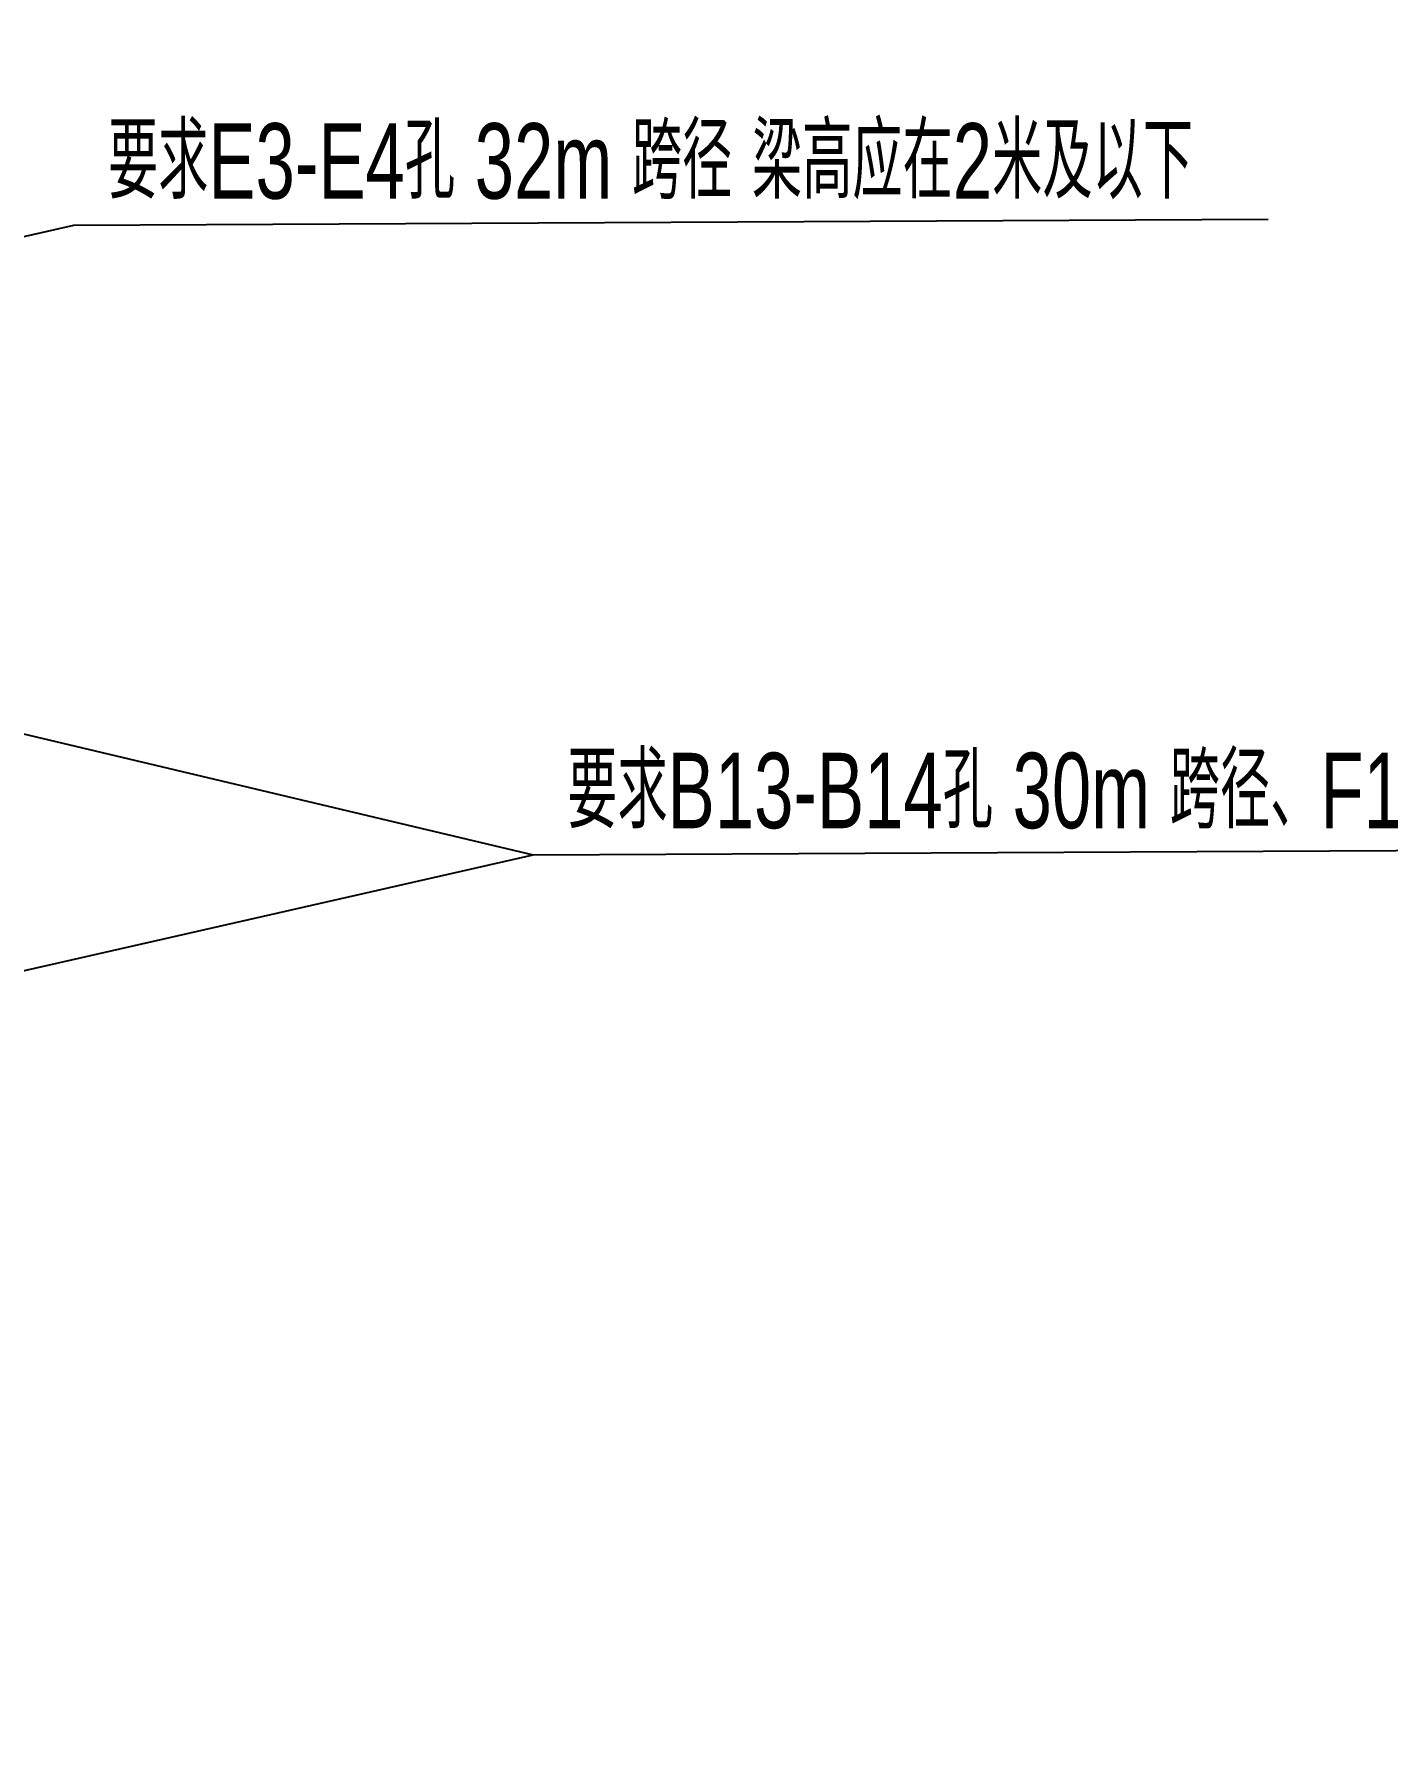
# Model space of a CAD drawing. Extents: x 0 to 558779, y 0 to 2762081.
# Drawn here: x 520028.6 to 520118.2, y 2757747.3 to 2757860.4 of the extents above; entities that cross this region are included whole.
import ezdxf

# ---------------------------------------------------------------- set-up
doc = ezdxf.new("R2010")
doc.units = 0
doc.header["$LTSCALE"] = 20
doc.layers.add('K-控制', color=230, linetype='Continuous')
doc.layers.add('YD-G2', color=96, linetype='Continuous')
doc.styles.get("Standard").update_dxf_attribs({"font": 'fsdb_e.shx', "width": 0.7, "bigfont": 'hzdx.shx'})

msp = doc.modelspace()

# ---------------------------------------------------------------- linework, layer by layer
at = {"layer": 'K-控制'}
for points in [[(519959.079, 2757831.3), (520031.203, 2757847.716), (520110.283, 2757848.113)], [(519987.422, 2757823.62), (520061.611, 2757806.018)], [(519989.488, 2757789.602), (520061.611, 2757806.018), (520140.692, 2757806.415)]]:
    msp.add_lwpolyline(points, dxfattribs=at)
at = {"layer": 'YD-G2'}
msp.add_lwpolyline([(519982.4, 2757878.826), (520003.49, 2757893.646), (520022.894, 2757892.923), (519992.702, 2757807.319, 0.5056461), (520065.169, 2757700.766), (520120.411, 2757698.707), (520118.947, 2757694.313, 0.0011346), (520116.073, 2757685.615), (520096.482, 2757671.158), (520096.119, 2757671.158), (520095.713, 2757671.158), (519947.558, 2757676.679, -0.1408666), (519933.647, 2757681.244, 0.0027272), (519934.192, 2757681.74, 0.0067117), (519935.489, 2757682.965, 0.0064476), (519936.685, 2757684.156, 0.3637241), (519943.111, 2757767.428), (519982.335, 2757878.642, -0.0026198), (519982.4, 2757878.826)], format="xyb", close=True, dxfattribs=at)

# ---------------------------------------------------------------- texts
at = {"layer": 'K-控制', "width": 0.7}
for s, p in [('要求E3-E4孔 32m 跨径 梁高应在2米及以下', (520033.462, 2757849.472)), ('要求B13-B14孔 30m 跨径、F16-F17孔 25m跨径 梁高应在2米及以下', (520063.87, 2757807.774))]:
    msp.add_text(s, height=5, dxfattribs=at).set_placement(p)

doc.saveas('drawing.dxf')
